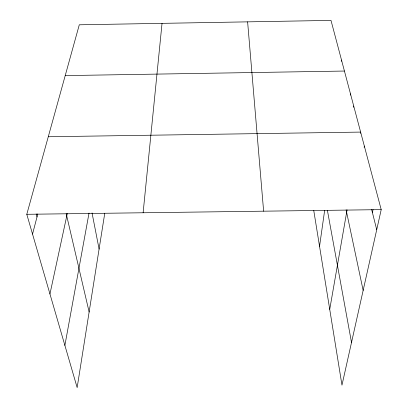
<?xml version="1.0" encoding="UTF-8"?>
<svg xmlns="http://www.w3.org/2000/svg" width="408" height="408" viewBox="0 0 408 408"><rect width="100%" height="100%" fill="white"/><g stroke="black" fill="none" stroke-linecap="round" stroke-linejoin="round"><path stroke-width="0.61" d="M143.121 212.772L162.037 23.348M341.343 61.307L341.516 60.047M319.546 246.34L324.635 210.492M350.288 95.079L350.482 93.83M104.759 213.287L77.153 387.6L26.79 214.302L79.29 24.796L330.995 20.4L381.21 209.63L341.97 385.152L313.762 210.533M353.512 107.258L353.71 106.004M329.73 309.381L347.075 209.875M360.417 133.319L360.631 132.085L48.277 136.746M64.887 345.392L89.031 213.073M364.12 147.319L364.344 146.079M372.412 212.548L373.055 209.508M49.949 293.984L67.284 213.537M32.543 234.1L37.796 213.93M65.219 75.597L344.434 71.043M26.79 214.302L381.21 209.63M36.179 213.95L37.011 216.949M371.657 209.523L376.717 229.719M66.183 213.578L89.128 312.018M346.117 209.86L363.145 290.42M92.04 212.945L99.093 249.069M327.435 210.548L351.512 342.465M247.615 21.854L263.624 211.181"/></g></svg>
